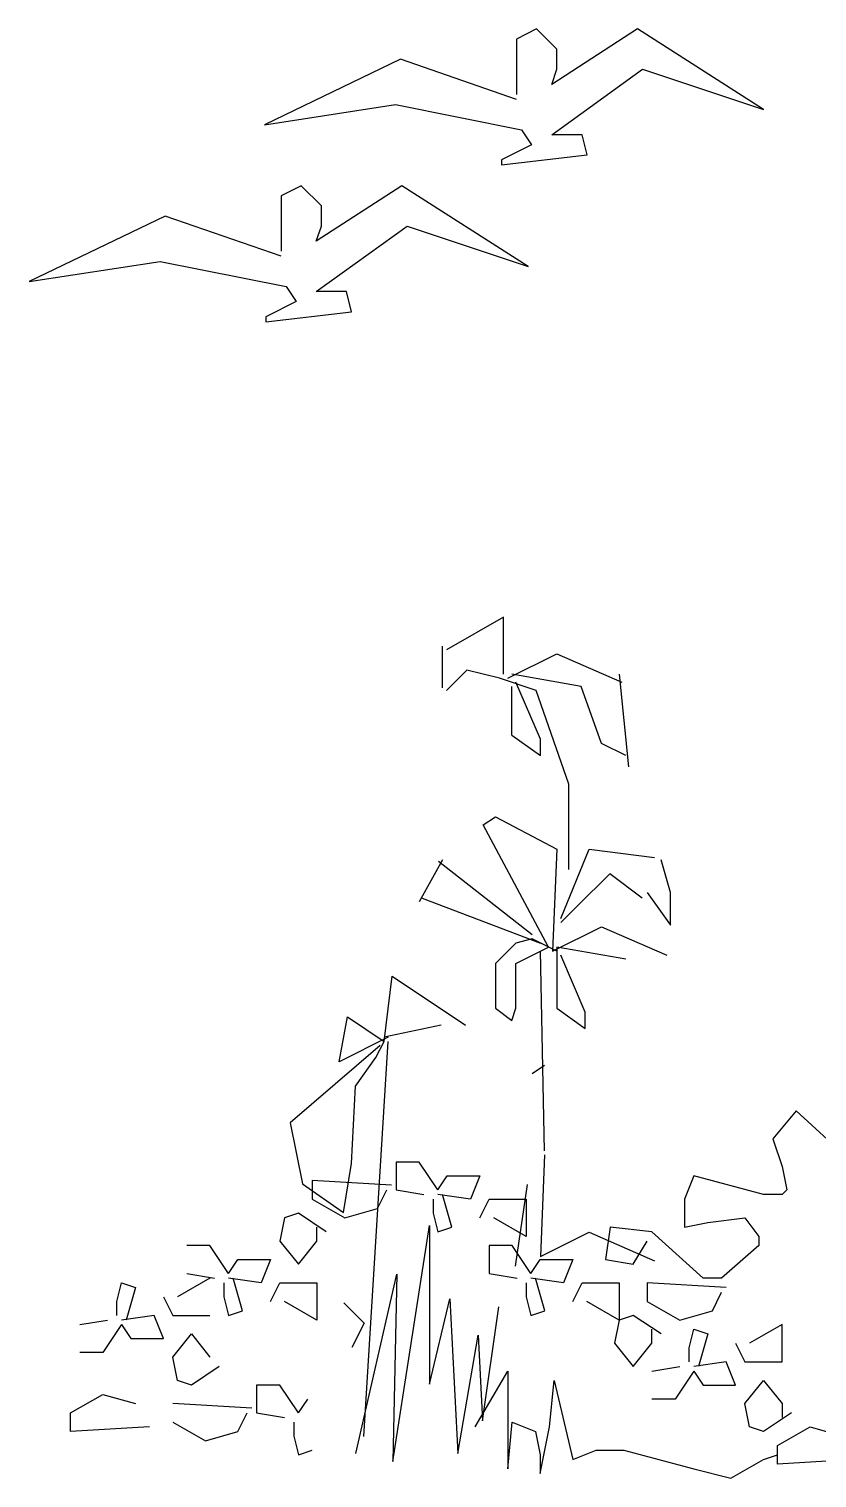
# Model space of a CAD drawing. Extents: x -15.8 to -8, y 56.1 to 69.5.
# Drawn here: x -14.733 to -13.434, y 61.359 to 63.747 of the extents above; entities that cross this region are included whole.
import ezdxf

# ---------------------------------------------------------------- set-up
doc = ezdxf.new("R2010")
doc.units = 0
doc.header["$LTSCALE"] = 0.01
doc.header["$MEASUREMENT"] = 0
doc.layers.add('MUEBLES', color=30, linetype='CONTINUOUS')

msp = doc.modelspace()

# ---------------------------------------------------------------- linework, layer by layer
at = {"layer": 'MUEBLES'}
for p, q in [((-13.8964, 63.7469), (-13.9296, 63.7303)), ((-13.8632, 63.7137), (-13.8964, 63.7469)), ((-13.7303, 63.7469), (-13.8715, 63.6556)), ((-13.5226, 63.6141), (-13.7303, 63.7469)), ((-13.9296, 63.7303), (-13.9296, 63.6971)), ((-13.8632, 63.6805), (-13.8632, 63.7137)), ((-14.1207, 63.6971), (-14.3449, 63.5892)), ((-13.9296, 63.6307), (-14.1207, 63.6971)), ((-13.9296, 63.6971), (-13.9296, 63.6639)), ((-13.8715, 63.6556), (-13.8632, 63.6805)), ((-13.8715, 63.5726), (-13.722, 63.6805)), ((-13.722, 63.6805), (-13.5226, 63.6141)), ((-13.9296, 63.6639), (-13.9296, 63.639)), ((-14.3449, 63.5892), (-14.129, 63.6224)), ((-14.129, 63.6224), (-13.9213, 63.5809)), ((-13.9213, 63.5809), (-13.9047, 63.556)), ((-13.8216, 63.5726), (-13.8715, 63.5726)), ((-13.8133, 63.5394), (-13.8216, 63.5726)), ((-13.9047, 63.556), (-13.9545, 63.5311)), ((-13.9545, 63.5228), (-13.8133, 63.5394)), ((-13.9545, 63.5311), (-13.9545, 63.5228)), ((-14.2844, 63.4885), (-14.3176, 63.4719)), ((-14.2512, 63.4553), (-14.2844, 63.4885)), ((-14.1183, 63.4885), (-14.2595, 63.3972)), ((-13.9106, 63.3557), (-14.1183, 63.4885)), ((-14.3176, 63.4719), (-14.3176, 63.4387)), ((-14.2512, 63.4221), (-14.2512, 63.4553)), ((-14.5087, 63.4387), (-14.7329, 63.3308)), ((-14.3176, 63.3723), (-14.5087, 63.4387)), ((-14.3176, 63.4387), (-14.3176, 63.4055)), ((-14.3176, 63.4055), (-14.3176, 63.3806)), ((-14.2595, 63.3142), (-14.11, 63.4221)), ((-14.2595, 63.3972), (-14.2512, 63.4221)), ((-14.11, 63.4221), (-13.9106, 63.3557)), ((-14.7329, 63.3308), (-14.517, 63.364)), ((-14.517, 63.364), (-14.3093, 63.3225)), ((-14.3093, 63.3225), (-14.2927, 63.2976)), ((-14.2097, 63.3142), (-14.2595, 63.3142)), ((-14.2014, 63.281), (-14.2097, 63.3142)), ((-14.2927, 63.2976), (-14.3426, 63.2727)), ((-14.3426, 63.2644), (-14.2014, 63.281)), ((-14.3426, 63.2727), (-14.3426, 63.2644)), ((-13.9508, 62.7777), (-14.0448, 62.724)), ((-13.9508, 62.6837), (-13.9508, 62.7777)), ((-14.0514, 62.6609), (-14.0514, 62.7298)), ((-13.9441, 62.677), (-13.8634, 62.7172)), ((-13.8634, 62.7172), (-13.756, 62.6703)), ((-14.0112, 62.6904), (-14.0448, 62.6568)), ((-13.9575, 62.677), (-14.0112, 62.6904)), ((-13.897, 62.6568), (-13.9575, 62.677)), ((-13.8231, 62.6635), (-13.9373, 62.6837)), ((-13.9373, 62.583), (-13.9373, 62.6635)), ((-13.8903, 62.5763), (-13.9306, 62.6703)), ((-13.7895, 62.5696), (-13.8231, 62.6635)), ((-13.7602, 62.6839), (-13.7449, 62.5307)), ((-13.8433, 62.5024), (-13.897, 62.6568)), ((-13.9373, 62.583), (-13.8903, 62.5494)), ((-13.8903, 62.5494), (-13.8903, 62.5763)), ((-13.7492, 62.5494), (-13.7895, 62.5696)), ((-13.8433, 62.3615), (-13.8433, 62.5024)), ((-13.9844, 62.4353), (-13.9642, 62.4487)), ((-13.9642, 62.4487), (-13.8634, 62.395)), ((-13.8769, 62.2339), (-13.9844, 62.4353)), ((-14.0514, 62.3775), (-14.0898, 62.3086)), ((-13.9038, 62.2541), (-14.0583, 62.3749)), ((-13.8634, 62.395), (-13.8702, 62.2272)), ((-13.8567, 62.2809), (-13.8097, 62.395)), ((-13.8097, 62.395), (-13.7022, 62.3816)), ((-13.6759, 62.3239), (-13.6912, 62.3775)), ((-13.7761, 62.3548), (-13.8299, 62.3011)), ((-13.7224, 62.3145), (-13.7761, 62.3548)), ((-14.0851, 62.3145), (-13.8903, 62.2406)), ((-13.7142, 62.3239), (-13.6759, 62.2703)), ((-13.6759, 62.2703), (-13.6759, 62.3239)), ((-13.8299, 62.3011), (-13.8567, 62.2742)), ((-13.8702, 62.2272), (-13.7895, 62.2675)), ((-13.7895, 62.2675), (-13.6821, 62.2205)), ((-13.9306, 62.2406), (-13.9642, 62.2071)), ((-13.9038, 62.2474), (-13.9306, 62.2406)), ((-13.9306, 62.2071), (-13.8769, 62.2339)), ((-13.8634, 62.2272), (-13.9038, 62.2474)), ((-13.7492, 62.2138), (-13.8634, 62.2339)), ((-13.8634, 62.2339), (-13.8634, 62.1332)), ((-13.8836, 61.8983), (-13.8903, 62.2272)), ((-13.8164, 62.1265), (-13.8567, 62.2205)), ((-13.8567, 62.2205), (-13.8567, 62.2205)), ((-14.1478, 62.0785), (-14.1343, 62.1859)), ((-14.1343, 62.1859), (-14.0134, 62.1054)), ((-13.9642, 62.2071), (-13.9642, 62.1332)), ((-13.9306, 62.1332), (-13.9306, 62.2071)), ((-14.2217, 62.045), (-14.2082, 62.1188)), ((-14.2082, 62.1188), (-14.1478, 62.0785)), ((-13.9642, 62.1332), (-13.9373, 62.1131)), ((-13.9373, 62.1131), (-13.9306, 62.1332)), ((-13.8634, 62.1332), (-13.8164, 62.0997)), ((-13.8164, 62.0997), (-13.8164, 62.1265)), ((-14.0537, 62.1054), (-14.1478, 62.0852)), ((-14.1545, 62.0718), (-14.3023, 61.9443)), ((-14.141, 62.0852), (-14.2217, 62.045)), ((-14.1813, 61.4274), (-14.141, 62.0785)), ((-14.1612, 62.0517), (-14.1478, 62.0785)), ((-14.1948, 62.0047), (-14.1612, 62.0517)), ((-13.9038, 62.0258), (-13.8836, 62.0393)), ((-14.2015, 61.8772), (-14.1948, 62.0047)), ((-13.4689, 61.964), (-13.5073, 61.918)), ((-13.3846, 61.8874), (-13.4689, 61.964)), ((-14.3023, 61.9443), (-14.2821, 61.8436)), ((-13.5073, 61.918), (-13.4919, 61.8721)), ((-14.2149, 61.7966), (-14.2015, 61.8772)), ((-14.0898, 61.8797), (-14.1281, 61.8797)), ((-14.1281, 61.8797), (-14.1281, 61.8338)), ((-14.0591, 61.8338), (-14.0898, 61.8797)), ((-13.8836, 61.8916), (-13.8903, 61.7238)), ((-14.1358, 61.8414), (-14.2661, 61.8491)), ((-14.2661, 61.8491), (-14.2661, 61.8185)), ((-14.0591, 61.8338), (-14.0438, 61.8568)), ((-14.0438, 61.8568), (-13.9901, 61.8568)), ((-13.9901, 61.8568), (-14.0055, 61.8185)), ((-13.6376, 61.8568), (-13.6529, 61.8185)), ((-13.5226, 61.8261), (-13.6376, 61.8568)), ((-13.4919, 61.8721), (-13.4843, 61.8338)), ((-14.2821, 61.8436), (-14.2149, 61.7966)), ((-14.1588, 61.8031), (-14.1434, 61.8338)), ((-14.1281, 61.8338), (-14.0821, 61.8261)), ((-14.0055, 61.8185), (-14.0591, 61.8261)), ((-14.0361, 61.7725), (-14.0514, 61.8261)), ((-13.912, 61.8425), (-13.9321, 61.7082)), ((-13.4919, 61.8261), (-13.5226, 61.8261)), ((-13.4843, 61.8338), (-13.4919, 61.8261)), ((-14.2661, 61.8185), (-14.2124, 61.7878)), ((-14.2124, 61.7878), (-14.1588, 61.8031)), ((-14.0668, 61.8185), (-14.0668, 61.7955)), ((-13.9901, 61.7878), (-13.9748, 61.8185)), ((-13.9748, 61.8185), (-13.9135, 61.8185)), ((-13.9135, 61.8185), (-13.9135, 61.7572)), ((-13.6529, 61.8185), (-13.6529, 61.7725)), ((-14.312, 61.7878), (-14.3197, 61.7495)), ((-14.289, 61.7955), (-14.312, 61.7878)), ((-14.2431, 61.7648), (-14.289, 61.7955)), ((-14.0668, 61.7955), (-14.0591, 61.7648)), ((-13.9135, 61.7572), (-13.9671, 61.7878)), ((-13.6529, 61.7725), (-13.6146, 61.7802)), ((-13.6146, 61.7802), (-13.5533, 61.7878)), ((-13.5533, 61.7878), (-13.5303, 61.7572)), ((-14.2584, 61.7495), (-14.2584, 61.7725)), ((-14.1336, 61.386), (-14.0732, 61.7753)), ((-14.0732, 61.7753), (-14.0732, 61.5135)), ((-14.0591, 61.7648), (-14.0361, 61.7725)), ((-13.8903, 61.7238), (-13.8097, 61.764)), ((-13.8097, 61.764), (-13.7022, 61.717)), ((-13.7755, 61.7725), (-13.7832, 61.7189)), ((-13.7065, 61.7648), (-13.7755, 61.7725)), ((-13.6222, 61.6883), (-13.7065, 61.7648)), ((-13.5303, 61.7572), (-13.5303, 61.7419)), ((-14.4347, 61.7419), (-14.473, 61.7419)), ((-14.404, 61.6959), (-14.4347, 61.7419)), ((-14.3197, 61.7495), (-14.289, 61.7112)), ((-14.289, 61.7112), (-14.2584, 61.7495)), ((-13.9748, 61.7419), (-13.9748, 61.6959)), ((-13.9365, 61.7419), (-13.9748, 61.7419)), ((-13.9058, 61.6959), (-13.9365, 61.7419)), ((-13.7372, 61.7112), (-13.7142, 61.7495)), ((-13.5303, 61.7419), (-13.5916, 61.6883)), ((-14.404, 61.6959), (-14.3887, 61.7189)), ((-14.3887, 61.7189), (-14.335, 61.7189)), ((-14.335, 61.7189), (-14.3504, 61.6806)), ((-13.9058, 61.6959), (-13.8905, 61.7189)), ((-13.8905, 61.7189), (-13.8368, 61.7189)), ((-13.8368, 61.7189), (-13.8522, 61.6806)), ((-13.7832, 61.7189), (-13.7372, 61.7112)), ((-14.4347, 61.6883), (-14.4883, 61.6576)), ((-14.473, 61.6959), (-14.427, 61.6883)), ((-14.3504, 61.6806), (-14.404, 61.6883)), ((-14.381, 61.6346), (-14.3964, 61.6883)), ((-14.1941, 61.3994), (-14.1269, 61.6948)), ((-14.1269, 61.6948), (-14.1336, 61.386)), ((-13.9748, 61.6959), (-13.9288, 61.6883)), ((-13.8522, 61.6806), (-13.9058, 61.6883)), ((-13.8828, 61.6346), (-13.8982, 61.6883)), ((-13.5916, 61.6883), (-13.6222, 61.6883)), ((-14.588, 61.65), (-14.5803, 61.6806)), ((-14.5803, 61.6806), (-14.5573, 61.6729)), ((-14.5573, 61.6729), (-14.5726, 61.6193)), ((-14.4117, 61.6806), (-14.4117, 61.6576)), ((-14.335, 61.65), (-14.3197, 61.6806)), ((-14.3197, 61.6806), (-14.2584, 61.6806)), ((-14.2584, 61.6806), (-14.2584, 61.6193)), ((-13.9135, 61.6806), (-13.9135, 61.6576)), ((-13.8368, 61.65), (-13.8215, 61.6806)), ((-13.8215, 61.6806), (-13.7602, 61.6806)), ((-13.7602, 61.6806), (-13.7602, 61.6193)), ((-13.7142, 61.6806), (-13.7142, 61.65)), ((-13.5839, 61.6729), (-13.7142, 61.6806)), ((-13.6069, 61.6346), (-13.5916, 61.6653)), ((-14.588, 61.627), (-14.588, 61.65)), ((-14.5113, 61.6576), (-14.496, 61.627)), ((-14.4117, 61.6576), (-14.404, 61.627)), ((-14.404, 61.627), (-14.381, 61.6346)), ((-14.2584, 61.6193), (-14.312, 61.65)), ((-14.2143, 61.6478), (-14.1807, 61.6142)), ((-14.0732, 61.5135), (-14.0396, 61.6545)), ((-14.0396, 61.6545), (-14.0262, 61.3994)), ((-13.9859, 61.4531), (-13.959, 61.6411)), ((-13.9135, 61.6576), (-13.9058, 61.627)), ((-13.9058, 61.627), (-13.8828, 61.6346)), ((-13.7602, 61.6193), (-13.8138, 61.65)), ((-13.7142, 61.65), (-13.6606, 61.6193)), ((-13.6606, 61.6193), (-13.6069, 61.6346)), ((-14.6493, 61.6117), (-14.6033, 61.6193)), ((-14.5803, 61.6117), (-14.611, 61.5657)), ((-14.5266, 61.627), (-14.5803, 61.6193)), ((-14.5803, 61.6117), (-14.565, 61.5887)), ((-14.5113, 61.5887), (-14.5266, 61.627)), ((-14.496, 61.627), (-14.4347, 61.627)), ((-14.1807, 61.6142), (-14.2008, 61.574)), ((-13.7602, 61.6193), (-13.7679, 61.581)), ((-13.7372, 61.627), (-13.7602, 61.6193)), ((-13.6912, 61.5964), (-13.7372, 61.627)), ((-13.4919, 61.6117), (-13.5456, 61.581)), ((-13.4919, 61.5504), (-13.4919, 61.6117)), ((-14.565, 61.5887), (-14.5113, 61.5887)), ((-14.496, 61.5581), (-14.4653, 61.5964)), ((-14.4653, 61.5964), (-14.4347, 61.5581)), ((-14.0262, 61.3994), (-13.9926, 61.5941)), ((-13.9926, 61.5941), (-13.9859, 61.4531)), ((-13.7065, 61.581), (-13.7065, 61.604)), ((-13.6452, 61.5734), (-13.6376, 61.604)), ((-13.6376, 61.604), (-13.6146, 61.5964)), ((-13.6146, 61.5964), (-13.6299, 61.5427)), ((-14.611, 61.5657), (-14.6493, 61.5657)), ((-13.7679, 61.581), (-13.7372, 61.5427)), ((-13.7372, 61.5427), (-13.7065, 61.581)), ((-13.6452, 61.5504), (-13.6452, 61.5734)), ((-13.5686, 61.581), (-13.5533, 61.5504)), ((-14.4883, 61.5198), (-14.496, 61.5581)), ((-14.4193, 61.5427), (-14.4653, 61.5121)), ((-13.7065, 61.5351), (-13.6606, 61.5427)), ((-13.5839, 61.5504), (-13.6376, 61.5427)), ((-13.5686, 61.5121), (-13.5839, 61.5504)), ((-13.5533, 61.5504), (-13.4919, 61.5504)), ((-14.4653, 61.5121), (-14.4883, 61.5198)), ((-13.9978, 61.4432), (-13.9441, 61.5351)), ((-13.9441, 61.5351), (-13.9441, 61.3743)), ((-13.8752, 61.4432), (-13.8675, 61.5198)), ((-13.8675, 61.5198), (-13.8368, 61.3896)), ((-13.6376, 61.5351), (-13.6682, 61.4891)), ((-13.6376, 61.5351), (-13.6222, 61.5121)), ((-13.5533, 61.4815), (-13.5226, 61.5198)), ((-13.5226, 61.5198), (-13.4919, 61.4815)), ((-14.6646, 61.4662), (-14.611, 61.4968)), ((-14.611, 61.4968), (-14.5573, 61.4815)), ((-14.3197, 61.5121), (-14.358, 61.5121)), ((-14.358, 61.5121), (-14.358, 61.4662)), ((-14.289, 61.4662), (-14.3197, 61.5121)), ((-13.6222, 61.5121), (-13.5686, 61.5121)), ((-14.3657, 61.4738), (-14.496, 61.4815)), ((-14.289, 61.4662), (-14.2737, 61.4891)), ((-13.6682, 61.4891), (-13.7065, 61.4891)), ((-13.5456, 61.4432), (-13.5533, 61.4815)), ((-13.4919, 61.4815), (-13.4919, 61.4585)), ((-14.6646, 61.4355), (-14.6646, 61.4662)), ((-14.5343, 61.4432), (-14.6646, 61.4355)), ((-14.496, 61.4508), (-14.4423, 61.4202)), ((-14.3887, 61.4355), (-14.3734, 61.4662)), ((-14.358, 61.4662), (-14.312, 61.4585)), ((-14.2967, 61.4508), (-14.2967, 61.4279)), ((-13.9441, 61.3743), (-13.9365, 61.4508)), ((-13.9365, 61.4508), (-13.8982, 61.4355)), ((-13.8905, 61.3666), (-13.8752, 61.4432)), ((-13.5226, 61.4355), (-13.5456, 61.4432)), ((-13.4766, 61.4662), (-13.5226, 61.4355)), ((-13.4996, 61.4125), (-13.4459, 61.4432)), ((-13.4459, 61.4432), (-13.3923, 61.4279)), ((-14.4423, 61.4202), (-14.3887, 61.4355)), ((-14.2967, 61.4279), (-14.289, 61.3972)), ((-13.8982, 61.4355), (-13.8905, 61.3972)), ((-14.289, 61.3972), (-14.2661, 61.4049)), ((-13.8905, 61.3972), (-13.8905, 61.3666)), ((-13.8368, 61.3896), (-13.7985, 61.4049)), ((-13.7985, 61.4049), (-13.7525, 61.4049)), ((-13.7525, 61.4049), (-13.6376, 61.3743)), ((-13.5226, 61.3896), (-13.4996, 61.3972)), ((-13.4996, 61.3819), (-13.4996, 61.4125)), ((-13.6376, 61.3743), (-13.5762, 61.3589)), ((-13.5762, 61.3589), (-13.5226, 61.3896)), ((-13.3693, 61.3896), (-13.4996, 61.3819))]:
    msp.add_line(p, q, dxfattribs=at)

doc.saveas('drawing.dxf')
